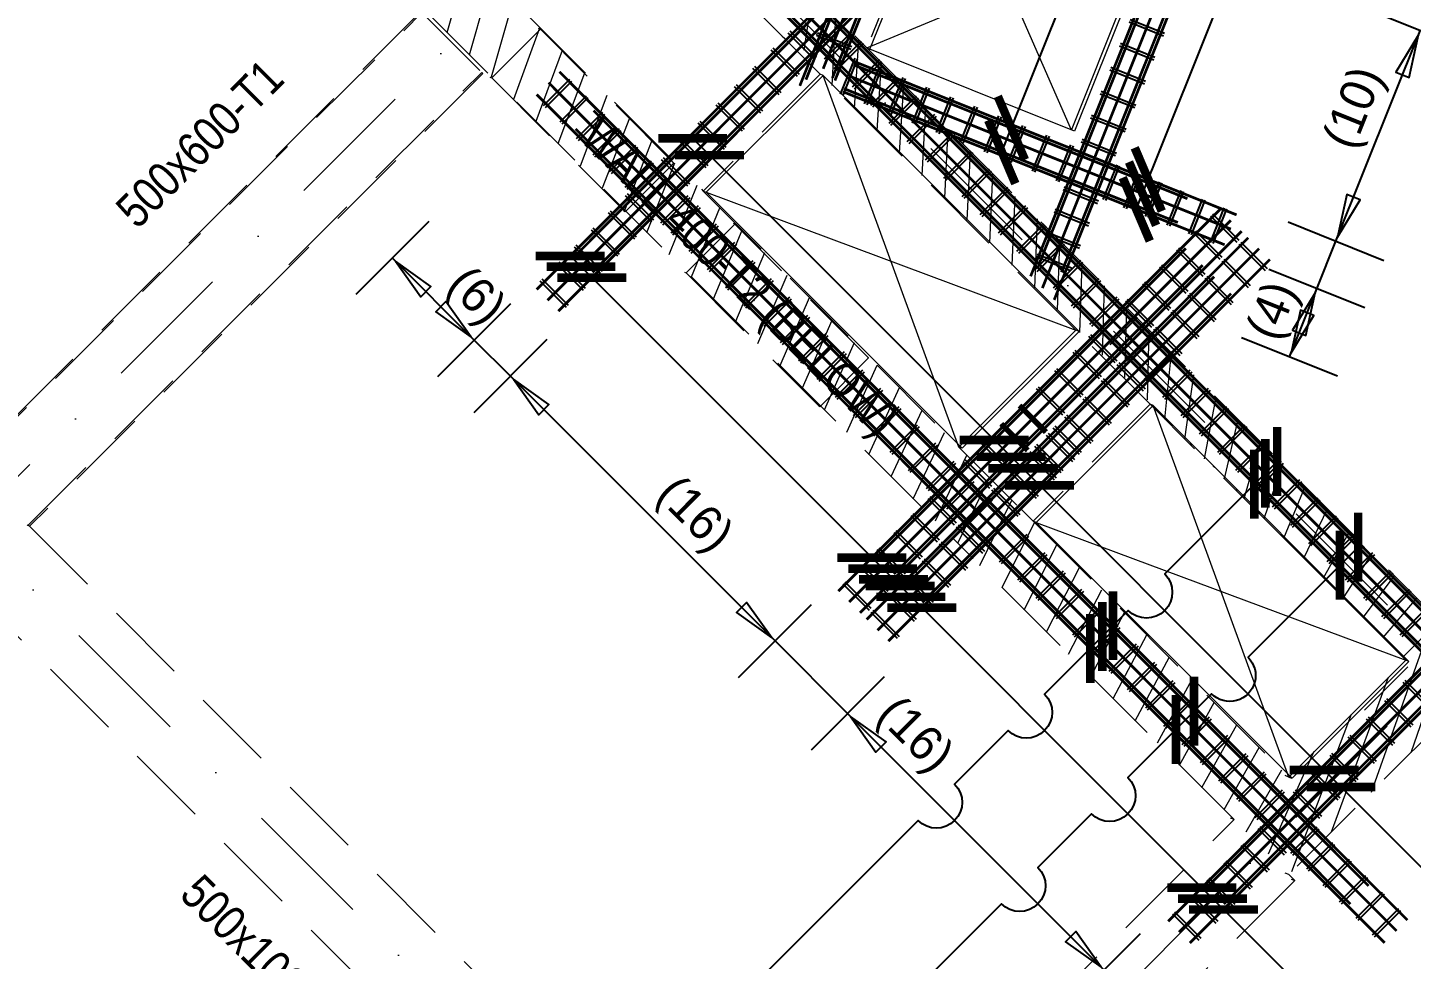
# Model space of a CAD drawing. Extents: x 660761725 to 1323371458, y 2734871439 to 5470067957.
# Drawn here: x 661887250 to 661895289, y 2735028868 to 2735034278 of the extents above; entities that cross this region are included whole.
import ezdxf

# ---------------------------------------------------------------- set-up
doc = ezdxf.new("R2010")
doc.units = 0
for name, pattern in [('AXES', [1.95, 1.2, -0.25, 0.25, -0.25]), ('Hidden', [714.375, 476.25, -238.125]), ('sbp_axis_short', [10, 5, -2.5, 0, -2.5])]:
    doc.linetypes.add(name, pattern=pattern)
doc.layers.add('A-DETL', color=5, linetype='Continuous', lineweight=9, true_color=0x0000ff)
for name, color, linetype, lineweight in [('A-FLOR', 7, 'Continuous', 15), ('A-FLOR-PATT', 7, 'Continuous', 15), ('A-ROOF', 7, 'Continuous', 15), ('A-WALL-IDEN', 7, 'Continuous', 9), ('I-WALL', 7, 'Continuous', 15), ('S-BEAM-IDEN', 2, 'Continuous', 9), ('S-GRID', 7, 'Continuous', 9), ('S-STRS', 7, 'Continuous', 9)]:
    doc.layers.add(name, color=color, linetype=linetype, lineweight=lineweight)
for name, color, linetype in [('S-AXIS', 20, 'AXES'), ('S-RBAR-T12', 151, 'Continuous'), ('S-RBAR-T20', 10, 'Continuous'), ('S-RDIMO', 8, 'Continuous')]:
    doc.layers.add(name, color=color, linetype=linetype)
doc.styles.add('Arial Narrow_1', font='ARIALN.TTF', dxfattribs={"height": 199.9999999999998})
pattern_1 = [(74.99999999999999, (0, 0), (-153.3407249233896, 41.08752341002518), [])]

# ---------------------------------------------------------------- blocks, each defined once
blk = doc.blocks.new('I am… All Range.')
at = {"layer": 'S-GRID', "color": 8, "linetype": 'sbp_axis_short', "lineweight": 13, "ltscale": 150}
for p, q in [((662618010.1861551, 2734519029.21969), (662684113.7569702, 2734585132.790505)), ((662622712.44625, 2734514326.959595), (662688816.0170653, 2734580430.53041)), ((662618471.4835767, 2734543669.734396), (662647091.3762469, 2734515049.841725)), ((662614582.3962799, 2734539780.647099), (662643202.2889504, 2734511160.754429))]:
    blk.add_line(p, q, dxfattribs=at)
blk = doc.blocks.new('I am… Atomic.')
at = {"layer": 'A-FLOR-PATT', "transparency": 33554600}
h = blk.add_hatch(dxfattribs=at)
h.set_pattern_fill('ANSI31', color=8, scale=50, angle=30, style=0)
h.set_pattern_definition(pattern_1)
edge = h.paths.add_edge_path()
edge.add_line((662389967.6433319, 2734579123.010657), (662390007.8012236, 2734579503.468677))
edge.add_line((662342114.705975, 2734544592.546931), (662390007.8012234, 2734579503.468677))
edge.add_line((662363195.8073889, 2734559608.047176), (662389967.7690635, 2734579123.040917))
edge.add_line((662362417.6524743, 2734559040.823584), (662363719.8899552, 2734559990.06879))
edge.add_line((662346720.4841449, 2734547598.623516), (662362783.6519626, 2734559307.613063))
edge.add_line((662345821.5310795, 2734546943.346041), (662347578.010761, 2734548223.703842))
edge.add_line((662342292.6126368, 2734544370.997322), (662346307.4227723, 2734547297.529027))
edge.add_line((662325865.2845687, 2734528370.671522), (662342114.6925843, 2734544592.5523))
edge.add_line((662340490.7204528, 2734542572.157625), (662342149.9785906, 2734544228.604904))
edge.add_line((662339422.0417168, 2734541505.28928), (662341320.3495216, 2734543400.381265))
edge.add_line((662336597.6306283, 2734538685.662872), (662340136.8031961, 2734542218.839921))
edge.add_line((662332705.8949801, 2734534800.520002), (662336243.7133716, 2734538332.345168))
edge.add_line((662332253.0745114, 2734534348.466631), (662332782.9359009, 2734534877.430412))
edge.add_line((662326312.3910785, 2734528417.846987), (662332351.9776915, 2734534447.202265))
edge.add_line((662325865.2845687, 2734528370.671522), (662326312.3910785, 2734528417.846987))
h = blk.add_hatch(dxfattribs=at)
h.set_pattern_fill('ANSI31', color=8, scale=50, angle=30, style=0)
h.set_pattern_definition(pattern_1)
edge = h.paths.add_edge_path()
edge.add_line((662389967.6433319, 2734579123.010657), (662390007.8012236, 2734579503.468677))
edge.add_line((662390178.8400514, 2734578972.951882), (662393574.2351673, 2734576558.543434))
edge.add_line((662390389.9110394, 2734578822.862847), (662389967.7690635, 2734579123.040917))
edge.add_line((662401600.1085552, 2734571260.373601), (662390007.8012234, 2734579503.468677))
edge.add_line((662401045.2346829, 2734570742.112331), (662400996.5411683, 2734571280.666277))
edge.add_line((662400996.5411683, 2734571280.666277), (662391834.41239, 2734577795.702194))
edge.add_line((662401631.7932035, 2734570909.939), (662401600.1085552, 2734571260.373601))
edge.add_line((662398386.0115408, 2734568087.393885), (662401045.2346829, 2734570742.112331))
edge.add_line((662378065.801715, 2734545768.423274), (662383150.2610395, 2734551353.010825))
edge.add_line((662383150.2610395, 2734551353.010825), (662388234.7203641, 2734556937.598375))
edge.add_line((662388234.7203641, 2734556937.598375), (662393319.1796887, 2734562522.185926))
edge.add_line((662393319.1796887, 2734562522.185926), (662398403.6390133, 2734568106.773477))
edge.add_line((662377177.0145457, 2734544792.211362), (662378389.7704264, 2734546124.258873))
edge.add_line((662345219.5168241, 2734509691.243385), (662350637.7770958, 2734515642.46591))
edge.add_line((662350637.7770958, 2734515642.46591), (662356056.0373675, 2734521593.688435))
edge.add_line((662356056.0373675, 2734521593.688435), (662361474.2976393, 2734527544.91096))
edge.add_line((662361474.2976393, 2734527544.91096), (662366892.5579109, 2734533496.133485))
edge.add_line((662366892.5579109, 2734533496.133485), (662372310.8181826, 2734539447.35601))
edge.add_line((662372310.8181826, 2734539447.35601), (662377729.0784543, 2734545398.578536))
edge.add_line((662345267.5598451, 2734509156.384884), (662400082.3408674, 2734569362.972085))
edge.add_line((662401418.6805061, 2734570690.601139), (662400941.3227103, 2734570214.051982))
edge.add_line((662400082.3408674, 2734569362.972085), (662401631.7932035, 2734570909.939))
h = blk.add_hatch(dxfattribs=at)
h.set_pattern_fill('ANSI31', color=8, scale=50, angle=30, style=0)
h.set_pattern_definition(pattern_1)
edge = h.paths.add_edge_path()
edge.add_line((662345468.2720397, 2734510142.524049), (662345661.1307589, 2734509588.669044))
edge.add_line((662345219.5168241, 2734509691.243385), (662350637.7770958, 2734515642.46591))
edge.add_line((662350637.7770958, 2734515642.46591), (662356056.0373675, 2734521593.688435))
edge.add_line((662356056.0373675, 2734521593.688435), (662361474.2976393, 2734527544.91096))
edge.add_line((662361474.2976393, 2734527544.91096), (662366892.5579109, 2734533496.133485))
edge.add_line((662366892.5579109, 2734533496.133485), (662372310.8181826, 2734539447.35601))
edge.add_line((662372310.8181826, 2734539447.35601), (662377729.0784543, 2734545398.578536))
edge.add_line((662345267.5598451, 2734509156.384884), (662400082.3408674, 2734569362.972085))
h = blk.add_hatch(dxfattribs=at)
h.set_pattern_fill('ANSI31', color=8, scale=50, angle=30, style=0)
h.set_pattern_definition(pattern_1)
h.paths.add_polyline_path([(662350481.6833518, 2734529010.615821), (662347130.08703, 2734525664.697063), (662342140.050475, 2734530654.737032), (662345491.6468021, 2734534000.65579)])
h.paths.add_polyline_path([(662342706.3069187, 2734530654.268376), (662345491.6356469, 2734533434.878781), (662349911.8950287, 2734529014.616375), (662347128.9243566, 2734526231.647893)], flags=16)
h = blk.add_hatch(dxfattribs=at)
h.set_pattern_fill('ANSI31', color=8, scale=50, angle=30, style=0)
h.set_pattern_definition(pattern_1)
edge = h.paths.add_edge_path()
edge.add_line((662348021.9696456, 2734527120.834711), (662347809.619302, 2734526908.844087))
edge.add_line((662344677.9657329, 2734530464.840913), (662348021.9696456, 2734527120.834711))
edge.add_line((662346323.225431, 2734528395.238966), (662345892.8153635, 2734528825.649329))
edge.add_line((662344406.4214969, 2734530312.044213), (662343385.8280276, 2734531332.638381))
edge.add_line((662343598.1783756, 2734531544.629009), (662344677.9657329, 2734530464.840913))
edge.add_line((662346341.2036034, 2734528388.035919), (662347827.5974464, 2734526901.640992))
edge.add_line((662345892.8153635, 2734528825.649329), (662344406.4215387, 2734530312.044254))
h = blk.add_hatch(dxfattribs=at)
h.set_pattern_fill('ANSI31', color=8, scale=50, angle=30, style=0)
h.set_pattern_definition(pattern_1)
edge = h.paths.add_edge_path()
edge.add_line((662326312.3910785, 2734528417.846987), (662333102.7430063, 2734521695.273901))
edge.add_line((662325865.2845687, 2734528370.671522), (662344964.0169713, 2734509462.575772))
edge.add_line((662336968.3324986, 2734517868.269328), (662339133.8364366, 2734515724.380668))
edge.add_line((662332502.0842122, 2734522289.937136), (662334515.7142464, 2734520296.40643))
edge.add_line((662333458.4230682, 2734521343.144109), (662337828.6853824, 2734517016.504176))
edge.add_line((662338184.3654449, 2734516664.374383), (662344781.0343132, 2734510133.551082))
edge.add_line((662344781.0343132, 2734510133.551082), (662344829.7545922, 2734510084.405783))
edge.add_line((662344829.7545922, 2734510084.405783), (662344878.4748713, 2734510035.260483))
edge.add_line((662344878.4748713, 2734510035.260483), (662344927.1951503, 2734509986.115183))
edge.add_line((662344927.1951503, 2734509986.115183), (662344975.9154292, 2734509936.969883))
edge.add_line((662344975.9154292, 2734509936.969883), (662345024.6357082, 2734509887.824584))
edge.add_line((662345024.6357082, 2734509887.824584), (662345073.3559872, 2734509838.679284))
edge.add_line((662345073.3559872, 2734509838.679284), (662345122.0762662, 2734509789.533985))
edge.add_line((662345122.0762662, 2734509789.533985), (662345170.7965451, 2734509740.388685))
edge.add_line((662345170.7965451, 2734509740.388685), (662345219.5168241, 2734509691.243385))
edge.add_line((662344964.0169713, 2734509462.575772), (662345267.5598451, 2734509156.384884))
edge.add_line((662345267.5598451, 2734509156.384884), (662345219.5168241, 2734509691.243385))
edge = h.paths.add_edge_path()
edge.add_line((662345219.5168241, 2734509691.243385), (662345513.1205869, 2734510013.727216))
edge.add_line((662345468.2720397, 2734510142.524049), (662345661.1307589, 2734509588.669044))
edge.add_line((662345267.5598451, 2734509156.384884), (662345661.1307589, 2734509588.669044))
edge = h.paths.add_edge_path()
edge.add_line((662325865.2845687, 2734528370.671522), (662326389.6555356, 2734528894.154181))
edge.add_line((662326389.6555356, 2734528894.154181), (662326589.2420617, 2734528694.228972))
edge.add_line((662326589.2420617, 2734528694.228972), (662326314.0211399, 2734528416.233197))
at = {"layer": 'A-DETL', "color": 8, "linetype": 'Hidden', "lineweight": 9}
for p, q in [((662345145.8441398, 2734531632.084157), (662344677.965756, 2734530464.840971)), ((662343598.1783756, 2734531544.629009), (662344677.9657329, 2734530464.840913)), ((662344406.4214969, 2734530312.044213), (662343385.8280276, 2734531332.638381)), ((662342087.4257379, 2734530676.581545), (662339453.030753, 2734528046.646993)), ((662339459.4597347, 2734528041.227738), (662342093.3452317, 2734530670.653666)), ((662342093.3452317, 2734530670.653666), (662342446.9485404, 2734530316.450637)), ((662342140.0504761, 2734530654.737032), (662345289.7898604, 2734527504.995492)), ((662342706.3069147, 2734530654.268369), (662343726.9003743, 2734529633.674211)), ((662342498.4188803, 2734530290.560136), (662342781.2104076, 2734530573.351441)), ((662342781.2104076, 2734530573.351441), (662342770.2824794, 2734530577.729804)), ((662343557.5997213, 2734529795.644271), (662342781.2104076, 2734530573.351441)), ((662344677.9657329, 2734530464.840913), (662348021.9696456, 2734527120.834711)), ((662344677.965756, 2734530464.840971), (662344695.9438909, 2734530457.637886)), ((662344693.0273994, 2734530458.803817), (662344695.8973063, 2734530457.653473)), ((662339803.7524515, 2734527690.964894), (662342440.3301194, 2734530323.078434)), ((662342446.9485404, 2734530316.450637), (662339813.2130263, 2734527687.174438)), ((662342446.9485404, 2734530316.450637), (662342440.3301194, 2734530323.078434)), ((662342487.1485704, 2734530295.075677), (662342498.4188803, 2734530290.560136)), ((662342498.4188803, 2734530290.560136), (662343274.808194, 2734529512.852966)), ((662344406.4215387, 2734530312.044254), (662343726.9004164, 2734529633.674253)), ((662345892.8153635, 2734528825.649329), (662344406.4215387, 2734530312.044254)), ((662344424.3996737, 2734530304.841169), (662344406.4215387, 2734530312.044254)), ((662343274.808194, 2734529512.852966), (662343557.5997213, 2734529795.644271)), ((662343548.8696114, 2734529799.14206), (662343557.4830095, 2734529795.691033)), ((662343726.9003743, 2734529633.674211), (662345213.2942315, 2734528147.279336)), ((662343726.9004164, 2734529633.674253), (662345213.2942317, 2734528147.279336)), ((662343726.9004164, 2734529633.674253), (662343744.8785514, 2734529626.471168)), ((662343274.6914823, 2734529512.899728), (662343265.7357025, 2734529516.487933)), ((662343627.7303615, 2734529159.342522), (662343910.5218886, 2734529442.133827)), ((662343910.5218886, 2734529442.133827), (662343902.7728533, 2734529445.23854)), ((662344686.9112023, 2734528664.426657), (662343910.5218886, 2734529442.133827)), ((662343619.6389443, 2734529162.584414), (662343627.7303615, 2734529159.342522)), ((662343627.7303615, 2734529159.342522), (662344404.1196752, 2734528381.635352)), ((662346323.225431, 2734528395.238966), (662345892.8153635, 2734528825.649329)), ((662344404.1196752, 2734528381.635352), (662344686.9112023, 2734528664.426657)), ((662344681.3599852, 2734528666.650796), (662344686.7944906, 2734528664.473418)), ((662344404.0029633, 2734528381.682113), (662344398.2260764, 2734528383.996669)), ((662346323.2254685, 2734528395.239004), (662345643.7043407, 2734527716.869016)), ((662347087.3109767, 2734527631.152898), (662346323.225431, 2734528395.238966)), ((662347087.3110013, 2734527631.152914), (662346323.2254685, 2734528395.239004)), ((662346341.2036034, 2734528388.035919), (662346323.2254685, 2734528395.239004)), ((662345213.2942317, 2734528147.279336), (662345218.6512196, 2734528152.62725)), ((662345231.1553079, 2734528140.123152), (662345213.2942317, 2734528147.279336)), ((662345213.2942315, 2734528147.279336), (662345572.9236578, 2734527787.649664)), ((662345572.9236578, 2734527787.649664), (662345643.704299, 2734527716.868974)), ((662345643.704299, 2734527716.868974), (662347130.0981791, 2734526230.474077)), ((662345643.7043407, 2734527716.869016), (662347130.098179, 2734526230.474077)), ((662345661.6824757, 2734527709.665931), (662345643.7043407, 2734527716.869016)), ((662339803.7524515, 2734527690.964894), (662339799.6721877, 2734527695.055554)), ((662339813.2130263, 2734527687.174438), (662339803.7524515, 2734527690.964894)), ((662339813.2130263, 2734527687.174438), (662344159.8036484, 2734523336.897595)), ((662346811.0908083, 2734525983.693503), (662345289.7898604, 2734527504.995492)), ((662343805.8863698, 2734522983.579849), (662339459.2958959, 2734527333.856544)), ((662348021.4752218, 2734526554.575255), (662347130.0870286, 2734525664.697064)), ((662347130.0981791, 2734526230.474077), (662347109.1362193, 2734526238.872655)), ((662347130.098179, 2734526230.474077), (662347135.4551669, 2734526235.82199)), ((662347130.0981847, 2734526230.474071), (662347135.4551735, 2734526235.821985)), ((662347130.098179, 2734526230.474077), (662347147.9592552, 2734526223.317892)), ((662344159.8036484, 2734523336.897595), (662346811.0908083, 2734525983.693503)), ((662346811.0908083, 2734525983.693503), (662346790.1287423, 2734525992.092124)), ((662347164.9941097, 2734525629.789959), (662344513.5569398, 2734522982.844296)), ((662347130.0870286, 2734525664.697064), (662347109.1249089, 2734525673.095707)), ((662347164.9941097, 2734525629.789959), (662347130.0870286, 2734525664.697064)), ((662347144.0319842, 2734525638.188604), (662347164.9941097, 2734525629.789959))]:
    blk.add_line(p, q, dxfattribs=at)
at = {"layer": 'A-ROOF', "color": 8, "lineweight": 13}
for p, q in [((662344695.9438909, 2734530457.637886), (662345163.8222747, 2734531624.881071)), ((662345866.8249056, 2734529988.314012), (662346334.7022239, 2734531155.55454)), ((662346352.6803589, 2734531148.351455), (662345884.8019751, 2734529981.108269)), ((662345884.8019751, 2734529981.108269), (662344695.9438909, 2734530457.637886)), ((662343744.8785514, 2734529626.471168), (662344424.3996737, 2734530304.841169)), ((662344424.3996737, 2734530304.841169), (662345910.7934984, 2734528818.446243)), ((662345231.2723666, 2734528140.076252), (662343744.8785514, 2734529626.471168)), ((662345218.6863284, 2734528152.662299), (662345892.8153635, 2734528825.649329)), ((662345910.7934984, 2734528818.446243), (662345231.2723666, 2734528140.076252)), ((662345910.7934984, 2734528818.446243), (662345892.8153635, 2734528825.649329)), ((662345661.6824757, 2734527709.665931), (662346341.2036034, 2734528388.035919)), ((662346341.2036034, 2734528388.035919), (662347827.5974464, 2734526901.640992)), ((662347148.076314, 2734526223.270991), (662345661.6824757, 2734527709.665931)), ((662347809.6193115, 2734526908.844077), (662347094.4971269, 2734527623.966783)), ((662347135.4902757, 2734526235.857039), (662347809.6193115, 2734526908.844077)), ((662347827.5974464, 2734526901.640992), (662347148.076314, 2734526223.270991)), ((662347827.5974464, 2734526901.640992), (662347809.6193115, 2734526908.844077))]:
    blk.add_line(p, q, dxfattribs=at)
at = {"layer": 'I-WALL', "color": 8, "lineweight": 13}
for p, q in [((662347130.0981872, 2734526230.474073), (662346341.2036034, 2734528388.035919)), ((662347809.6192976, 2734526908.844082), (662347087.3460559, 2734527631.117818)), ((662347788.657605, 2734526917.242554), (662347809.6192976, 2734526908.844082)), ((662347135.4902813, 2734526235.857033), (662347809.619302, 2734526908.844087))]:
    blk.add_line(p, q, dxfattribs=at)
for points in [[(662345866.8358136, 2734529988.30964), (662345145.8441398, 2734531632.084157)], [(662344677.965756, 2734530464.840971), (662346334.7022239, 2734531155.55454)], [(662345213.2942314, 2734528147.279336), (662344424.3996737, 2734530304.841169)], [(662343744.8785514, 2734529626.471168), (662345892.8153635, 2734528825.649329)], [(662345661.6824757, 2734527709.665931), (662347809.6192971, 2734526908.844083)]]:
    blk.add_lwpolyline(points, dxfattribs=at)
at = {"layer": 'A-WALL-IDEN', "color": 8, "insert": (662343143.7095424, 2734530075.68225), "char_height": 199.9999999999998, "width": 3070.463124999997, "attachment_point": 1, "rotation": 314.9999999999998, "style": 'Arial Narrow_1'}
blk.add_mtext('WALL 400-T2 (BELOW)', dxfattribs=at)
at = {"layer": 'S-BEAM-IDEN', "color": 8, "attachment_point": 1, "style": 'Arial Narrow_1'}
for s, insert, char_height, width, rotation in [('500x600-T1', (662340298.6110724, 2734529548.71847), 199.9999999999998, 1539.239999999998, 45.00002399360365), ('500x1000-T1', (662340819.2373961, 2734525681.006835), 199.9999999999999, 1699.577499999999, 314.9757148259339)]:
    blk.add_mtext(s, dxfattribs=dict(at, insert=insert, char_height=char_height, width=width, rotation=rotation))
blk = doc.blocks.new('cadf_04')
at = {"color": 8, "const_width": 0.5000000000000002}
blk.add_lwpolyline([(1.414213560521603, 1.414213564246893), (-1.414213556796312, -1.414213556796312)], dxfattribs=at)
blk = doc.blocks.new('CADF_02')
at = {"color": 0}
blk.add_lwpolyline([(0, 0), (2.5, -0.4166666679084301), (2.5, 0.4166666679084301)], close=True, dxfattribs=at)
blk = doc.blocks.new('cadf_03')
at = {"color": 8}
blk.add_lwpolyline([(-3.725290298461914e-09, 2.99999999627471), (3.725290298461914e-09, -3.000000007450581)], dxfattribs=at)
blk.add_blockref('CADF_02', (0.2513523101806641, 0), dxfattribs=at)

msp = doc.modelspace()

# ---------------------------------------------------------------- linework, layer by layer
at = {"layer": 'A-FLOR', "color": 8}
msp.add_line((661895016.9923474, 2735030314.8283), (661895267.52549, 2735030565.361422), dxfattribs=at)
at = {"layer": 'S-RBAR-T12'}
for p, q in [((661893648.7484893, 2735034311.5420218), (661893849.241291, 2735034231.1763797)), ((661893654.7014998, 2735034326.39334), (661893855.1943016, 2735034246.027698)), ((661891821.0706902, 2735034093.6162176), (661891668.3356328, 2735034246.351289)), ((661891832.3843992, 2735034104.929926), (661891679.6493418, 2735034257.664997)), ((661892032.5930473, 2735034151.705527), (661891832.1002452, 2735034232.071171)), ((661892038.5460578, 2735034166.556845), (661891838.0532558, 2735034246.922489)), ((661891880.2196727, 2735034096.3299446), (661892039.3187057, 2735034255.4289646)), ((661891891.5333807, 2735034085.0162354), (661892050.6324137, 2735034244.1152554)), ((661891721.8631151, 2735033994.2367697), (661891569.1280564, 2735034146.971841)), ((661891733.1768241, 2735034005.550478), (661891580.4417654, 2735034158.285549)), ((661891936.1656108, 2735034040.8081656), (661892095.2646435, 2735034199.9071865)), ((661891947.4793189, 2735034029.4944563), (661892106.5783516, 2735034188.5934772)), ((661893592.9390152, 2735034172.3109097), (661893793.4318168, 2735034091.9452667)), ((661893598.8920257, 2735034187.162228), (661893799.3848274, 2735034106.796585)), ((661892054.9674057, 2735034100.595478), (661891971.2531949, 2735033891.7488093)), ((661892069.8187243, 2735034094.6424675), (661891986.1045135, 2735033885.795799)), ((661892042.2316235, 2735033934.7421446), (661892201.3306563, 2735034093.8411646)), ((661892053.5453316, 2735033923.4284353), (661892212.6443644, 2735034082.5274553)), ((661891615.7970934, 2735033888.170757), (661891463.0620347, 2735034040.905829)), ((661891627.1108024, 2735033899.484465), (661891474.3757437, 2735034052.2195373)), ((661892194.4408146, 2735034044.6888795), (661892110.7266032, 2735033835.8422112)), ((661892209.2921332, 2735034038.735869), (661892125.5779217, 2735033829.8892007)), ((661892148.2976362, 2735033828.6761236), (661892307.396669, 2735033987.7751436)), ((661892333.6719269, 2735033988.8794055), (661892249.9577153, 2735033780.0327373)), ((661892348.5232455, 2735033982.926395), (661892264.8090339, 2735033774.0797267)), ((661893537.129541, 2735034033.0797977), (661893737.6223427, 2735033952.7141547)), ((661893543.0825516, 2735034047.931116), (661893743.5753533, 2735033967.565473)), ((661890398.3314292, 2735033976.9299307), (661890245.5963578, 2735033824.1948714)), ((661890409.6451373, 2735033965.6162214), (661890256.9100659, 2735033812.881162)), ((661891509.7310717, 2735033782.104745), (661891356.996013, 2735033934.8398156)), ((661891521.0447807, 2735033793.418453), (661891368.3097221, 2735033946.153524)), ((661892159.6113442, 2735033817.3624144), (661892318.7103771, 2735033976.4614344)), ((661892472.903039, 2735033933.0699315), (661892389.1888275, 2735033724.2232633)), ((661892487.7543576, 2735033927.116921), (661892404.0401461, 2735033718.2702527)), ((661893487.2730775, 2735033908.700003), (661893687.7658792, 2735033828.334361)), ((661890494.0645382, 2735033881.1998467), (661890341.3294668, 2735033728.4647884)), ((661890505.3782463, 2735033869.8861375), (661890352.6431749, 2735033717.151079)), ((661891403.66505, 2735033676.038732), (661891250.9299915, 2735033828.7738028)), ((661891414.978759, 2735033687.3524404), (661891262.2437005, 2735033840.087511)), ((661892254.3636489, 2735033722.6101017), (661892413.4626818, 2735033881.7091217)), ((661892265.677357, 2735033711.2963924), (661892424.7763898, 2735033870.3954124)), ((661892612.1341512, 2735033877.2604575), (661892528.4199396, 2735033668.4137893)), ((661892626.9854698, 2735033871.307447), (661892543.2712582, 2735033662.4607787)), ((661892751.3652633, 2735033821.450983), (661892667.6510518, 2735033612.6043153)), ((661893481.3200669, 2735033893.848685), (661893681.8128686, 2735033813.4830427)), ((661890589.7976476, 2735033785.4697647), (661890437.0625772, 2735033632.7347045)), ((661890601.1113557, 2735033774.1560555), (661890448.3762853, 2735033621.420995)), ((661892360.4296616, 2735033616.54408), (661892519.5286944, 2735033775.6431)), ((661892371.7433697, 2735033605.2303705), (661892530.8424025, 2735033764.3293905)), ((661892766.216582, 2735033815.4979725), (661892682.5023704, 2735033606.6513047)), ((661892890.5963756, 2735033765.641509), (661892806.882164, 2735033556.7948413)), ((661892905.4476942, 2735033759.6884985), (661892821.7334826, 2735033550.8418307)), ((661893425.5105928, 2735033754.617573), (661893626.0033945, 2735033674.2519307)), ((661893431.4636034, 2735033769.468891), (661893631.956405, 2735033689.103249)), ((661890685.5307575, 2735033689.739681), (661890532.7956872, 2735033537.0046225)), ((661890696.8444656, 2735033678.4259715), (661890544.1093953, 2735033525.690913)), ((661891297.5990285, 2735033569.9727187), (661891144.8639698, 2735033722.707791)), ((661891308.9127375, 2735033581.286427), (661891156.1776788, 2735033734.021499)), ((661892466.4956744, 2735033510.478058), (661892625.5947071, 2735033669.577078)), ((661892477.8093824, 2735033499.1643486), (661892636.9084152, 2735033658.2633686)), ((661893029.8274877, 2735033709.832035), (661892946.1132761, 2735033500.9853673)), ((661893044.6788063, 2735033703.8790245), (661892960.9645947, 2735033495.0323567)), ((661890781.2638675, 2735033594.009598), (661890628.5287957, 2735033441.2745395)), ((661890792.5775756, 2735033582.6958885), (661890639.8425038, 2735033429.96083)), ((661891191.5330068, 2735033463.906706), (661891038.7979481, 2735033616.641778)), ((661891202.8467158, 2735033475.220414), (661891050.1116571, 2735033627.9554863)), ((661893169.0586, 2735033654.022561), (661893085.3443884, 2735033445.1758933)), ((661893183.9099185, 2735033648.0695505), (661893100.195707, 2735033439.2228827)), ((661893308.2897121, 2735033598.213086), (661893224.5755005, 2735033389.3664193)), ((661893323.1410307, 2735033592.2600756), (661893239.4268191, 2735033383.4134088)), ((661893369.7011187, 2735033615.386461), (661893570.1939204, 2735033535.0208187)), ((661893375.6541293, 2735033630.237779), (661893576.1469309, 2735033549.872137)), ((661890873.0002459, 2735033502.2610745), (661890720.2651744, 2735033349.5260167)), ((661891085.4669851, 2735033357.840694), (661890932.7319266, 2735033510.5757647)), ((661891096.7806941, 2735033369.1544023), (661890944.0456356, 2735033521.889473)), ((661892572.561687, 2735033404.4120364), (661892731.6607199, 2735033563.5110564)), ((661892583.875395, 2735033393.098327), (661892742.9744279, 2735033552.197347)), ((661890884.313954, 2735033490.9473653), (661890731.5788825, 2735033338.2123075)), ((661892678.6276997, 2735033298.3460145), (661892837.7267325, 2735033457.4450345)), ((661892689.9414078, 2735033287.0323052), (661892849.0404406, 2735033446.1313252)), ((661893576.9297327, 2735033480.8351693), (661893496.5640899, 2735033280.342367)), ((661893591.7810513, 2735033474.8821588), (661893511.4154085, 2735033274.3893566)), ((661893697.3617284, 2735033432.5703893), (661893616.9960859, 2735033232.077586)), ((661893712.213047, 2735033426.6173787), (661893631.8474045, 2735033226.1245756)), ((661892784.6937125, 2735033192.2799926), (661892943.7927452, 2735033351.3790126)), ((661892796.0074205, 2735033180.9662833), (661892955.1064533, 2735033340.0653033)), ((661893265.1078619, 2735033338.1763997), (661893465.6006638, 2735033257.8107567)), ((661893271.0608724, 2735033353.027718), (661893471.5536743, 2735033272.662075)), ((661893823.0262187, 2735033382.1966553), (661893742.6605753, 2735033181.703853)), ((661893837.8775373, 2735033376.2436447), (661893757.5118939, 2735033175.7508426)), ((661890875.77417, 2735033148.147896), (661890723.0391114, 2735033300.882968)), ((661890887.0878791, 2735033159.461604), (661890734.3528204, 2735033312.1966763)), ((661891085.9394431, 2735033302.0497828), (661890926.8404108, 2735033142.9507627)), ((661891097.2531512, 2735033290.7360735), (661890938.1541189, 2735033131.6370535)), ((661893948.6907091, 2735033331.8229213), (661893868.3250649, 2735033131.330119)), ((661893963.5420277, 2735033325.8699107), (661893883.1763835, 2735033125.3771086)), ((661894074.3551983, 2735033281.4491873), (661893993.9895557, 2735033080.956385)), ((661894089.2065169, 2735033275.4961767), (661894008.8408743, 2735033075.0033746)), ((661890776.7792164, 2735033049.152951), (661890624.0441579, 2735033201.888023)), ((661890788.0929254, 2735033060.466659), (661890635.3578669, 2735033213.201731)), ((661891144.8737935, 2735033243.1154256), (661890985.7747608, 2735033084.0164075)), ((661891156.1875015, 2735033231.8017163), (661890997.0884689, 2735033072.702698)), ((661892890.7597252, 2735033086.2139716), (661893049.858758, 2735033245.3129916)), ((661892902.0734333, 2735033074.9002624), (661893061.172466, 2735033233.9992824)), ((661893213.0190194, 2735033208.2273617), (661893413.5118213, 2735033127.8617187)), ((661893218.9720299, 2735033223.07868), (661893419.4648318, 2735033142.713037)), ((661894200.0196882, 2735033231.0754533), (661894119.6540457, 2735033030.582652)), ((661894122.2105911, 2735033185.7281337), (661894274.9456496, 2735033032.993063)), ((661894133.5243001, 2735033197.041842), (661894286.2593586, 2735033044.3067713)), ((661894214.8710068, 2735033225.1224427), (661894134.5053643, 2735033024.6296415)), ((661890677.7842629, 2735032950.1580057), (661890525.0492043, 2735033102.893078)), ((661890689.0979719, 2735032961.471714), (661890536.3629134, 2735033114.206786)), ((661891250.9398062, 2735033137.0494046), (661891091.8407736, 2735032977.9503856)), ((661891262.2535143, 2735033125.7356954), (661891103.1544816, 2735032966.6366763)), ((661892996.8257378, 2735032980.1479497), (661893155.9247707, 2735033139.2469697)), ((661893008.1394459, 2735032968.8342404), (661893167.2384788, 2735033127.9332604)), ((661894034.5293465, 2735033098.046897), (661894187.2644051, 2735032945.3118253)), ((661890590.1030184, 2735032862.476769), (661890437.3679597, 2735033015.21184)), ((661891357.005819, 2735033030.9833827), (661891197.9067862, 2735032871.8843637)), ((661891368.319527, 2735033019.6696734), (661891209.2204943, 2735032860.5706544)), ((661893102.8917506, 2735032874.0819287), (661893261.9907833, 2735033033.1809487)), ((661893114.2054586, 2735032862.7682195), (661893273.3044914, 2735033021.8672395)), ((661893160.9301769, 2735033078.2783237), (661893361.4229788, 2735032997.9126806)), ((661893166.8831874, 2735033093.129642), (661893367.3759893, 2735033012.763999)), ((661894023.2156374, 2735033086.7331886), (661894175.9506961, 2735032933.998117)), ((661894286.4874568, 2735033021.451255), (661894439.2225153, 2735032868.7161827)), ((661894297.8011658, 2735033032.764963), (661894450.5362244, 2735032880.029891)), ((661890578.7893094, 2735032851.1630607), (661890426.0542507, 2735033003.898132)), ((661893108.8413343, 2735032948.3292856), (661893309.3341362, 2735032867.9636426)), ((661893114.7943449, 2735032963.180604), (661893315.2871468, 2735032882.814961)), ((661893924.2206839, 2735032987.738244), (661894076.9557426, 2735032835.003172)), ((661893935.534393, 2735032999.0519524), (661894088.2694516, 2735032846.31688)), ((661894198.8062122, 2735032933.770017), (661894351.5412709, 2735032781.034946)), ((661890479.7943559, 2735032752.1681156), (661890327.0592972, 2735032904.903187)), ((661890491.1080649, 2735032763.481824), (661890338.3730062, 2735032916.216895)), ((661891463.0718316, 2735032924.9173617), (661891303.972799, 2735032765.8183427)), ((661891474.3855397, 2735032913.6036525), (661891315.286507, 2735032754.5046334)), ((661893208.9577633, 2735032768.015907), (661893368.0567961, 2735032927.114927)), ((661893220.2714714, 2735032756.7021976), (661893379.3705041, 2735032915.8012176)), ((661893825.2257304, 2735032888.743299), (661893977.9607891, 2735032736.008227)), ((661893836.5394394, 2735032900.0570073), (661893989.2744981, 2735032747.321935)), ((661894187.4925032, 2735032922.456309), (661894340.2275618, 2735032769.7212377)), ((661890380.7994024, 2735032653.1731696), (661890228.0643437, 2735032805.9082417)), ((661890392.1131114, 2735032664.486878), (661890239.3780527, 2735032817.22195)), ((661891569.1378443, 2735032818.85134), (661891410.0388117, 2735032659.752321)), ((661891580.4515524, 2735032807.5376306), (661891421.3525198, 2735032648.4386115)), ((661893315.0237759, 2735032661.9498844), (661893474.1228088, 2735032821.0489044)), ((661893326.337484, 2735032650.636175), (661893485.4365169, 2735032809.735195)), ((661893726.2307769, 2735032789.748353), (661893878.9658355, 2735032637.013281)), ((661893737.5444859, 2735032801.0620613), (661893890.2795445, 2735032648.326989)), ((661894088.4975497, 2735032823.461364), (661894241.2326083, 2735032670.7262926)), ((661894099.8112587, 2735032834.775072), (661894252.5463173, 2735032682.040001)), ((661891675.2038571, 2735032712.7853174), (661891516.1048244, 2735032553.6863)), ((661891686.5175651, 2735032701.471608), (661891527.4185325, 2735032542.3725905)), ((661893421.0897887, 2735032555.8838625), (661893580.1888216, 2735032714.9828835)), ((661893432.4034967, 2735032544.570153), (661893591.5025296, 2735032703.669174)), ((661893638.5495323, 2735032702.0671163), (661893791.284591, 2735032549.332044)), ((661893989.5025961, 2735032724.4664187), (661894142.2376548, 2735032571.731348)), ((661894000.8163052, 2735032735.780127), (661894153.5513638, 2735032583.0450563)), ((661893627.2358233, 2735032690.753408), (661893779.9708819, 2735032538.018336)), ((661893890.5076426, 2735032625.4714737), (661894043.2427012, 2735032472.736402)), ((661893901.8213516, 2735032636.785182), (661894054.5564102, 2735032484.0501103)), ((661891781.2698698, 2735032606.7192955), (661891622.170837, 2735032447.6202774)), ((661891792.5835779, 2735032595.4055862), (661891633.4845451, 2735032436.306568)), ((661893527.1558014, 2735032449.8178415), (661893686.2548342, 2735032608.9168615)), ((661893538.4695095, 2735032438.5041323), (661893697.5685422, 2735032597.6031523)), ((661893802.826398, 2735032537.790237), (661893955.5614567, 2735032385.0551653)), ((661891887.3358824, 2735032500.6532745), (661891728.2368498, 2735032341.5542555)), ((661891898.6495905, 2735032489.3395653), (661891739.5505579, 2735032330.240546)), ((661893413.4921801, 2735032485.573433), (661893566.2272383, 2735032332.838361)), ((661893424.8058891, 2735032496.887141), (661893577.5409473, 2735032344.152069)), ((661893633.2218142, 2735032343.7518196), (661893792.3208469, 2735032502.8508396)), ((661893644.5355222, 2735032332.4381104), (661893803.634555, 2735032491.5371304)), ((661893791.512689, 2735032526.4765286), (661893944.2477477, 2735032373.741457)), ((661891993.4018952, 2735032394.5872526), (661891834.3028625, 2735032235.4882336)), ((661892004.7156032, 2735032383.2735434), (661891845.6165706, 2735032224.1745243)), ((661893321.7782495, 2735032393.85951), (661893474.513308, 2735032241.124439)), ((661893333.0919585, 2735032405.1732183), (661893485.8270171, 2735032252.438147)), ((661893739.2878268, 2735032237.6857986), (661893898.3868597, 2735032396.7848186)), ((661893750.6015348, 2735032226.3720894), (661893909.7005677, 2735032385.4711094)), ((661893227.025937, 2735032299.1072054), (661893379.7609954, 2735032146.372134)), ((661893577.7690458, 2735032321.2965527), (661893730.504104, 2735032168.561482)), ((661893589.0827549, 2735032332.610261), (661893741.817813, 2735032179.8751903)), ((661893845.3538395, 2735032131.6197767), (661894004.4528723, 2735032290.7187967)), ((661892099.4679079, 2735032288.5212317), (661891940.3688753, 2735032129.4222126)), ((661892110.781616, 2735032277.2075224), (661891951.6825833, 2735032118.1085033)), ((661893215.712228, 2735032287.793497), (661893368.4472864, 2735032135.058426)), ((661893486.0551152, 2735032229.5826306), (661893638.7901738, 2735032076.84756)), ((661893497.3688242, 2735032240.896339), (661893650.1038828, 2735032088.161268)), ((661893856.6675476, 2735032120.3060675), (661894015.7665803, 2735032279.4050875)), ((661892205.5339206, 2735032182.4552097), (661892046.4348879, 2735032023.3561916)), ((661892216.8476287, 2735032171.1415005), (661892057.748596, 2735032012.0424824)), ((661893109.6462063, 2735032181.7274837), (661893262.3812648, 2735032028.992413)), ((661893120.9599153, 2735032193.041192), (661893273.6949738, 2735032040.3061213)), ((661893391.3028027, 2735032134.830326), (661893544.0378611, 2735031982.0952554)), ((661893951.4198523, 2735032025.553755), (661894110.518885, 2735032184.652775)), ((661893962.7335603, 2735032014.2400455), (661894121.8325931, 2735032173.3390656)), ((661892311.5999333, 2735032076.389188), (661892152.5009006, 2735031917.2901697)), ((661892322.9136413, 2735032065.0754786), (661892163.8146087, 2735031905.9764605)), ((661893003.5801846, 2735032075.661472), (661893156.3152431, 2735031922.9264007)), ((661893008.4588974, 2735032080.540184), (661893161.1939559, 2735031927.805113)), ((661893014.8938936, 2735032086.97518), (661893167.6289521, 2735031934.240109)), ((661893019.7726064, 2735032091.8538923), (661893172.5076649, 2735031939.118821)), ((661893379.9890937, 2735032123.516618), (661893532.7241521, 2735031970.781547)), ((661894057.485865, 2735031919.487734), (661894216.5848978, 2735032078.586754)), ((661894068.7995731, 2735031908.1740246), (661894227.8986058, 2735032067.2730446)), ((661892417.665946, 2735031970.323167), (661892258.5669134, 2735031811.224148)), ((661892897.5141629, 2735031969.595459), (661893050.2492214, 2735031816.860388)), ((661892902.3928758, 2735031974.4741707), (661893055.1279342, 2735031821.7391)), ((661892908.8278719, 2735031980.9091673), (661893061.5629305, 2735031828.174096)), ((661892913.7065848, 2735031985.787879), (661893066.4416432, 2735031833.0528083)), ((661893273.923072, 2735032017.450605), (661893426.6581305, 2735031864.7155337)), ((661893285.236781, 2735032028.764313), (661893437.9718395, 2735031876.029242)), ((661894163.5518776, 2735031813.4217114), (661894322.6509105, 2735031972.5207314)), ((661892428.9796541, 2735031959.0094576), (661892269.8806214, 2735031799.9104385)), ((661893167.8570503, 2735031911.384593), (661893320.5921088, 2735031758.649522)), ((661893179.1707593, 2735031922.6983013), (661893331.9058179, 2735031769.96323)), ((661893360.35805, 2735031799.1225667), (661893207.6229914, 2735031951.857639)), ((661893371.671759, 2735031810.436275), (661893218.9367005, 2735031963.171347)), ((661894174.8655857, 2735031802.108002), (661894333.9646186, 2735031961.207022)), ((661892523.7319587, 2735031864.2571445), (661892364.632926, 2735031705.1581254)), ((661892535.0456668, 2735031852.943435), (661892375.946634, 2735031693.844416)), ((661892791.4481413, 2735031863.5294456), (661892944.1831998, 2735031710.794375)), ((661892802.7618504, 2735031874.843154), (661892955.4969088, 2735031722.1080832)), ((661893073.1047376, 2735031816.632288), (661893225.8397962, 2735031663.8972173)), ((661893254.2920284, 2735031693.056554), (661893101.5569698, 2735031845.791626)), ((661893265.6057374, 2735031704.370262), (661893112.8706788, 2735031857.1053343)), ((661894269.6178904, 2735031707.3556895), (661894428.7169231, 2735031866.4547095)), ((661894280.9315984, 2735031696.0419803), (661894440.0306312, 2735031855.1410003)), ((661892629.7979714, 2735031758.1911225), (661892470.6989387, 2735031599.0921044)), ((661892641.1116794, 2735031746.8774133), (661892482.0126468, 2735031587.778395)), ((661892685.3821197, 2735031757.463433), (661892838.1171782, 2735031604.728363)), ((661892696.6958287, 2735031768.777141), (661892849.4308872, 2735031616.0420713)), ((661893061.7910286, 2735031805.3185797), (661893214.5260872, 2735031652.583509)), ((661894375.6839031, 2735031601.2896686), (661894534.7829359, 2735031760.3886886)), ((661894386.9976112, 2735031589.9759593), (661894546.0966439, 2735031749.0749793)), ((661892735.8639841, 2735031652.1251016), (661892576.7649515, 2735031493.0260825)), ((661892955.725007, 2735031699.252567), (661893108.4600655, 2735031546.5174956)), ((661892967.0387161, 2735031710.566275), (661893119.7737745, 2735031557.831204)), ((661894481.7499157, 2735031495.2236466), (661894640.8489486, 2735031654.3226666)), ((661892747.1776922, 2735031640.8113923), (661892588.0786595, 2735031481.7123733)), ((661892849.6589854, 2735031593.186554), (661893002.3940439, 2735031440.451483)), ((661892860.9726944, 2735031604.5002623), (661893013.707753, 2735031451.765191)), ((661894493.0636238, 2735031483.9099374), (661894652.1626567, 2735031643.0089574)), ((661892480.2021259, 2735031543.7198067), (661892632.9371846, 2735031390.984736)), ((661892491.5158349, 2735031555.033515), (661892644.2508936, 2735031402.2984443)), ((661892841.9299968, 2735031546.0590796), (661892682.8309642, 2735031386.9600606)), ((661892853.2437049, 2735031534.7453704), (661892694.1446723, 2735031375.6463513)), ((661894587.8159285, 2735031389.1576257), (661894746.9149613, 2735031548.2566457)), ((661894599.1296365, 2735031377.8439164), (661894758.2286694, 2735031536.9429364)), ((661892381.2071724, 2735031444.7248616), (661892533.942231, 2735031291.989791)), ((661892392.5208814, 2735031456.03857), (661892545.2559401, 2735031303.303499)), ((661892947.9960096, 2735031439.9930587), (661892788.8969768, 2735031280.8940396)), ((661892959.3097177, 2735031428.6793494), (661892800.2106849, 2735031269.5803304)), ((661894693.8819412, 2735031283.0916038), (661894852.980974, 2735031442.1906238)), ((661894705.1956493, 2735031271.7778945), (661894864.294682, 2735031430.8769145)), ((661892282.2122189, 2735031345.729917), (661892434.9472775, 2735031192.994846)), ((661892293.5259279, 2735031357.0436254), (661892446.2609866, 2735031204.308554)), ((661892644.4789916, 2735031379.442928), (661892797.2140503, 2735031226.7078557)), ((661892655.7927006, 2735031390.756636), (661892808.5277593, 2735031238.021564)), ((661893054.0620222, 2735031333.927037), (661892894.9629896, 2735031174.8280177)), ((661894799.9479539, 2735031177.025582), (661894959.0469867, 2735031336.124602)), ((661892183.2172652, 2735031246.734972), (661892335.9523239, 2735031093.9999)), ((661892194.5309743, 2735031258.0486803), (661892347.2660329, 2735031105.313608)), ((661892545.4840381, 2735031280.447983), (661892698.2190968, 2735031127.7129107)), ((661892556.7977471, 2735031291.761691), (661892709.5328058, 2735031139.026619)), ((661893065.3757303, 2735031322.6133275), (661892906.2766976, 2735031163.5143085)), ((661894811.261662, 2735031165.7118726), (661894970.3606948, 2735031324.8108926)), ((661892446.4890846, 2735031181.453037), (661892599.2241433, 2735031028.717966)), ((661892457.8027936, 2735031192.766745), (661892610.5378523, 2735031040.0316744)), ((661893160.128035, 2735031227.861015), (661893001.0290023, 2735031068.7619967)), ((661893171.441743, 2735031216.5473056), (661893012.3427104, 2735031057.4482875)), ((661894906.0139666, 2735031070.9595594), (661895065.1129994, 2735031230.0585794)), ((661894917.3276746, 2735031059.64585), (661895076.4267075, 2735031218.74487)), ((661892084.2223117, 2735031147.740027), (661892236.9573704, 2735030995.004955)), ((661892095.5360208, 2735031159.0537353), (661892248.2710794, 2735031006.318663)), ((661892358.80784, 2735031093.7718), (661892511.5428987, 2735030941.0367293)), ((661893266.1940477, 2735031121.7949924), (661893107.095015, 2735030962.695975)), ((661893277.5077558, 2735031110.481283), (661893118.4087231, 2735030951.3822656)), ((661895012.0799793, 2735030964.8935385), (661895171.1790121, 2735031123.9925585)), ((661895023.3936874, 2735030953.579829), (661895182.4927201, 2735031112.678849)), ((661891985.2273582, 2735031048.745081), (661892137.9624169, 2735030896.01001)), ((661891996.5410672, 2735031060.0587893), (661892149.2761259, 2735030907.323718)), ((661892347.494131, 2735031082.4580917), (661892500.2291896, 2735030929.723021)), ((661893372.2600604, 2735031015.7289715), (661893213.1610277, 2735030856.6299524)), ((661893383.5737685, 2735031004.415262), (661893224.4747357, 2735030845.316243)), ((661895118.145992, 2735030858.8275166), (661895277.2450248, 2735031017.9265366)), ((661895129.4597001, 2735030847.5138073), (661895288.5587329, 2735031006.6128273)), ((661892248.4991775, 2735030983.4631467), (661892401.2342361, 2735030830.728076)), ((661892259.8128865, 2735030994.776855), (661892412.5479451, 2735030842.0417843)), ((661892149.504224, 2735030884.4682016), (661892302.2392826, 2735030731.733131)), ((661892160.817933, 2735030895.78191), (661892313.5529916, 2735030743.046839)), ((661893478.326073, 2735030909.6629496), (661893319.2270404, 2735030750.5639305)), ((661893489.6397811, 2735030898.3492403), (661893330.5407485, 2735030739.2502213)), ((661895224.2120048, 2735030752.7614946), (661895383.3110375, 2735030911.8605146)), ((661895235.5257128, 2735030741.4477854), (661895394.6247456, 2735030900.5468054)), ((661893584.3920858, 2735030803.5969276), (661893425.2930532, 2735030644.4979095)), ((661893595.7057939, 2735030792.2832184), (661893436.6067612, 2735030633.1842003)), ((661893690.4580985, 2735030697.5309067), (661893531.3590658, 2735030538.4318876)), ((661893701.7718066, 2735030686.2171974), (661893542.6727738, 2735030527.1181784)), ((661893796.5241112, 2735030591.4648848), (661893637.4250785, 2735030432.3658667)), ((661893807.8378192, 2735030580.1511755), (661893648.7387866, 2735030421.0521574)), ((661893902.5901239, 2735030485.398864), (661893743.4910913, 2735030326.2998447)), ((661893913.903832, 2735030474.0851545), (661893754.8047993, 2735030314.9861355)), ((661895238.5993153, 2735030477.038282), (661895391.3343738, 2735030324.3032107)), ((661895249.9130243, 2735030488.35199), (661895402.6480829, 2735030335.616919)), ((661894008.6561366, 2735030379.3328414), (661893849.557104, 2735030220.233823)), ((661894019.9698447, 2735030368.019132), (661893860.870812, 2735030208.9201136)), ((661895132.5332937, 2735030370.972269), (661895285.2683522, 2735030218.237198)), ((661895143.8470027, 2735030382.2859774), (661895296.5820612, 2735030229.550906)), ((661894114.7221494, 2735030273.2668195), (661893955.6231166, 2735030114.167802)), ((661894126.0358574, 2735030261.95311), (661893966.9368247, 2735030102.8540926)), ((661895026.467272, 2735030264.9062557), (661895179.2023306, 2735030112.171185)), ((661895037.7809811, 2735030276.219964), (661895190.5160396, 2735030123.4848933)), ((661894220.788162, 2735030167.2007976), (661894061.6891294, 2735030008.1017795)), ((661894232.1018701, 2735030155.8870883), (661894073.0028374, 2735029996.78807)), ((661894920.4012504, 2735030158.840244), (661895073.1363089, 2735030006.1051726)), ((661894931.7149594, 2735030170.153952), (661895084.4500179, 2735030017.418881)), ((661894326.8541747, 2735030061.1347766), (661894167.7551421, 2735029902.0357575)), ((661894338.1678828, 2735030049.8210673), (661894179.0688502, 2735029890.7220483)), ((661894814.3352287, 2735030052.774231), (661894967.0702872, 2735029900.03916)), ((661894825.6489377, 2735030064.0879393), (661894978.3839962, 2735029911.352868)), ((661894432.9201875, 2735029955.0687556), (661894273.8211548, 2735029795.9697366)), ((661894444.2338955, 2735029943.7550464), (661894285.1348629, 2735029784.6560273)), ((661894708.2692071, 2735029946.7082176), (661894861.0042655, 2735029793.973147)), ((661894719.5829161, 2735029958.021926), (661894872.3179746, 2735029805.286855)), ((661894538.9862002, 2735029849.0027337), (661894379.8871675, 2735029689.9037147)), ((661894550.2999083, 2735029837.6890244), (661894391.2008755, 2735029678.5900054)), ((661894602.2031854, 2735029840.6422048), (661894754.938244, 2735029687.907135)), ((661894613.5168945, 2735029851.955913), (661894766.251953, 2735029699.2208433)), ((661894408.3369007, 2735029638.212287), (661894561.0719594, 2735029485.4772162)), ((661894397.0231917, 2735029626.8985786), (661894549.7582504, 2735029474.163508)), ((661894739.8226612, 2735029635.4383345), (661894587.0875899, 2735029482.7032766)), ((661894751.1363692, 2735029624.124625), (661894598.4012979, 2735029471.3895674)), ((661894298.0282382, 2735029527.903634), (661894450.7632968, 2735029375.168563)), ((661894309.3419472, 2735029539.2173424), (661894462.0770059, 2735029386.482271)), ((661894831.5711764, 2735029543.7019486), (661894678.8361052, 2735029390.96689)), ((661894842.8848845, 2735029532.3882394), (661894690.1498133, 2735029379.6531806)), ((661894199.0332847, 2735029428.908689), (661894351.7683433, 2735029276.173618)), ((661894210.3469937, 2735029440.2223973), (661894363.0820524, 2735029287.487326)), ((661894927.3012515, 2735029447.9688306), (661894774.5661801, 2735029295.2337737)), ((661894938.6149596, 2735029436.6551213), (661894785.8798882, 2735029283.9200644)), ((661894100.038331, 2735029329.913744), (661894252.7733897, 2735029177.178672)), ((661894111.35204, 2735029341.2274523), (661894264.0870987, 2735029188.49238)), ((661895023.0313272, 2735029352.2357125), (661894870.2962548, 2735029199.5006557)), ((661895034.3450351, 2735029340.9220033), (661894881.6099626, 2735029188.1869464)), ((661894012.3570865, 2735029242.232507), (661894165.0921452, 2735029089.497435)), ((661895118.7614013, 2735029256.5025954), (661894966.0263302, 2735029103.7675366)), ((661895130.0751094, 2735029245.188886), (661894977.3400383, 2735029092.4538274)), ((661894001.0433775, 2735029230.918799), (661894153.7784362, 2735029078.183727)), ((661895214.4914765, 2735029160.769479), (661895061.7564055, 2735029008.0344195)), ((661893902.048424, 2735029131.923853), (661894054.7834827, 2735028979.1887817)), ((661893913.362133, 2735029143.237561), (661894066.0971917, 2735028990.50249)), ((661895225.8051846, 2735029149.4557695), (661895073.0701135, 2735028996.7207103))]:
    msp.add_line(p, q, dxfattribs=at)
at = {"layer": 'S-RBAR-T12', "const_width": 16}
for points in [[(661892645.2704376, 2735036155.441481), (661891771.689965, 2735033976.069918)], [(661892774.17664, 2735036103.770648), (661891925.1237048, 2735033985.589347)], [(661894181.8537263, 2735035539.516605), (661893127.5059592, 2735032909.174452)], [(661894310.759929, 2735035487.845773), (661893256.4121611, 2735032857.50362)], [(661892226.4877791, 2735034748.929179), (661890432.9669099, 2735032955.408461)], [(661891491.9354455, 2735034749.662378), (661895994.2558998, 2735030247.341545)], [(661895888.7393103, 2735030141.824965), (661891385.5349722, 2735034645.029681)], [(661892257.2635727, 2735034583.30394), (661890531.1674247, 2735032857.207937)], [(661892048.5580076, 2735034062.339223), (661893987.8982835, 2735033284.973021)], [(661893987.8982835, 2735033284.973021), (661892048.5580077, 2735034062.339224)], [(661891993.0594043, 2735033923.820615), (661893932.3779078, 2735033146.46314)], [(661895040.6560692, 2735029293.741991), (661890537.4517311, 2735033796.946708)], [(661890538.3356137, 2735033796.062824), (661895040.6560692, 2735029293.741991)], [(661890432.8190252, 2735033690.546243), (661894935.1394795, 2735029188.22541)], [(661893978.5011861, 2735032996.915635), (661892184.980311, 2735031203.39491)], [(661894076.701701, 2735032898.715111), (661892283.1808256, 2735031105.194387)], [(661894143.2922837, 2735032832.124522), (661892349.771409, 2735031038.603798)], [(661894241.4927983, 2735032733.923999), (661892447.9719238, 2735030940.403275)], [(661895895.3222469, 2735031080.094402), (661894101.8013777, 2735029286.573683)], [(661895993.522762, 2735030981.893878), (661894200.0018922, 2735029188.37316)]]:
    msp.add_lwpolyline(points, dxfattribs=at)
at = {"layer": 'S-RBAR-T20', "const_width": 16}
for points in [[(661891735.862275, 2735033940.242229), (661892738.394515, 2735036441.317199)], [(661891871.4411324, 2735034039.271923), (661892821.0049756, 2735036408.203578)], [(661891939.8884236, 2735033970.824628), (661892903.6154348, 2735036375.089957)], [(661893076.6965609, 2735032834.016429), (661894275.6528285, 2735035825.121746)], [(661893145.1438512, 2735032765.569135), (661894358.2632887, 2735035792.008124)], [(661893213.5911424, 2735032697.12184), (661894440.8737488, 2735035758.894503)], [(661890207.0239097, 2735032757.644199), (661892407.3943946, 2735034958.014499)], [(661896219.7441175, 2735030048.565692), (661891293.1596124, 2735034975.150612)], [(661896150.4476501, 2735029979.269231), (661891223.8631448, 2735034905.85415)], [(661896087.515144, 2735029916.33673), (661891160.9306381, 2735034842.921649)], [(661890269.9564109, 2735032694.711693), (661892323.2540551, 2735034748.009163)], [(661890332.888912, 2735032631.779187), (661892239.1137174, 2735034538.003832)], [(661894273.3882252, 2735033190.886525), (661892055.5829693, 2735034079.872781)], [(661895266.1442863, 2735029094.966139), (661890339.5597812, 2735034021.551058)], [(661894240.2746038, 2735033108.276066), (661892022.4823338, 2735033997.257116)], [(661895133.9153125, 2735028962.737176), (661890207.3308078, 2735033889.322095)], [(661895203.2117802, 2735029032.033638), (661890276.627275, 2735033958.618557)], [(661894203.812414, 2735033017.311738), (661891986.0344425, 2735033906.287057)], [(661891959.5515455, 2735031005.116416), (661894177.0580976, 2735033222.622783)], [(661892022.4840453, 2735030942.183911), (661894239.9905986, 2735033159.690277)], [(661892085.4165465, 2735030879.251404), (661894302.9230994, 2735033096.75777)], [(661892123.8284098, 2735030840.839538), (661894341.3349626, 2735033058.345904)], [(661892186.7609105, 2735030777.907032), (661894404.2674643, 2735032995.413397)], [(661892249.6934117, 2735030714.974525), (661894467.1999643, 2735032932.480892)], [(661893876.3726112, 2735029088.295188), (661896093.8791633, 2735031305.801555)], [(661893939.305111, 2735029025.362683), (661896156.8116643, 2735031242.869049)], [(661894002.2376122, 2735028962.430176), (661896219.7441655, 2735031179.936543)]]:
    msp.add_lwpolyline(points, dxfattribs=at)
at = {"layer": 'S-RDIMO'}
for p, q in [((661894850.5846401, 2735033038.458457), (661895340.3455272, 2735034260.29317)), ((661894739.7577758, 2735032761.972291), (661894850.5846401, 2735033038.458457)), ((661889368.8737184, 2735032939.635636), (661889844.8689829, 2735032463.64033)), ((661891470.078064, 2735032694.227969), (661891468.7244451, 2735032690.851864)), ((661891468.7244451, 2735032690.851864), (661891469.0310367, 2735032692.973252)), ((661894581.3681551, 2735032366.828576), (661894739.7577758, 2735032761.972291)), ((661889844.8689829, 2735032463.64033), (661890054.4734018, 2735032254.035893)), ((661890054.4734018, 2735032254.035893), (661891592.015502, 2735030716.493663)), ((661891592.015502, 2735030716.493663), (661892013.241024, 2735030295.268105)), ((661892013.241024, 2735030295.268105), (661893503.8998022, 2735028804.6092))]:
    msp.add_line(p, q, dxfattribs=at)
for points in [[(661892909.4359764, 2735033556.499735), (661893297.584044, 2735034524.835094, -1), (661893409.2029923, 2735034803.297318), (661893676.6063526, 2735035470.403895, -1), (661893788.2253009, 2735035748.866119), (661894006.140901, 2735036292.512728, -1), (661894117.7598493, 2735036570.974952), (661895705.7136168, 2735040532.53475)], [(661893690.6703173, 2735033222.999894), (661894794.4029614, 2735035976.545341, -1), (661894906.0219097, 2735036255.007565), (661896493.975677, 2735040216.567359)], [(661891113.4187123, 2735033635.860206), (661896312.4819328, 2735028436.796546, -1), (661896524.6139581, 2735028224.664503), (661898835.7061996, 2735025913.572066)], [(661890401.6789373, 2735032952.29921), (661895614.8315164, 2735027739.14619, -1), (661895826.9635417, 2735027527.014147), (661898138.0557841, 2735025215.921709)], [(661894509.350051, 2735031758.959902), (661893855.900412, 2735031105.510318, -1), (661893643.7683687, 2735030893.378293), (661893158.2499963, 2735030407.859961, -1), (661892946.1179531, 2735030195.727935), (661892635.5155556, 2735029885.125564, -1), (661892423.3835124, 2735029672.993538), (661889760.6129866, 2735027010.223237)], [(661894979.8545858, 2735031261.742945), (661894339.7611381, 2735030621.649551, -1), (661894127.6290948, 2735030409.517525), (661893642.1107228, 2735029923.999194, -1), (661893429.9786795, 2735029711.867168), (661893119.3762817, 2735029401.264797, -1), (661892907.2442385, 2735029189.132771), (661890244.4737128, 2735026526.362469)]]:
    msp.add_lwpolyline(points, format="xyb", dxfattribs=at)
at = {"layer": 'S-STRS', "color": 8}
msp.add_line((661895025.4776294, 2735030323.313581), (661895259.0402081, 2735030556.876141), dxfattribs=at)

# ---------------------------------------------------------------- block references
at = {"layer": 'S-AXIS'}
for name, p in [('I am… All Range.', (-739763.2984656096, 503695.4297404289)), ('I am… Atomic.', (-452552.6789346933, 503695.4297404289))]:
    msp.add_blockref(name, p, dxfattribs=at)
at = {"layer": 'S-RDIMO'}
for name, p, xscale, yscale, zscale, rotation in [('cadf_04', (661893893.737, 2735034447.474633), 100, 100, 100, 158.1570858331236), ('cadf_03', (661895340.3455273, 2735034260.29317), 100, 100, 100, 248.1570857984577), ('cadf_04', (661892964.9563525, 2735033695.009616), 100, 100, 100, 68.15708584392225), ('cadf_04', (661891113.4187115, 2735033635.860205), 99.99999999999993, 99.99999999999993, 99.99999999999993, 314.9999975844971), ('cadf_04', (661891211.6192265, 2735033537.659682), 99.99999999999993, 99.99999999999993, 99.99999999999993, 314.9999975844971), ('cadf_04', (661892909.4359764, 2735033556.499734), 100, 100, 100, 68.15708584392225), ('cadf_04', (661893760.2461292, 2735033396.57468), 99.99999999999996, 99.99999999999996, 99.99999999999996, 68.1570858306515), ('cadf_04', (661893727.1325084, 2735033313.964221), 99.99999999999996, 99.99999999999996, 99.99999999999996, 68.1570858306515), ('cadf_04', (661893690.670318, 2735033222.999894), 99.99999999999996, 99.99999999999996, 99.99999999999996, 68.1570858306515), ('cadf_03', (661894850.5846401, 2735033038.458457), 100, 100, 100, 68.15708579845777), ('cadf_04', (661890401.678937, 2735032952.299209), 99.99999999999991, 99.99999999999991, 99.99999999999991, 314.9999975805857), ('cadf_03', (661889368.8737184, 2735032939.635636), 100, 100, 100, 314.999997531924), ('cadf_04', (661890464.6114385, 2735032889.366704), 99.99999999999991, 99.99999999999991, 99.99999999999991, 314.9999975805857), ('cadf_04', (661890527.5439396, 2735032826.434197), 99.99999999999991, 99.99999999999991, 99.99999999999991, 314.9999975805857), ('cadf_03', (661889844.8689829, 2735032463.64033), 100, 100, 100, 134.999997531924), ('cadf_03', (661894739.7577758, 2735032761.972291), 99.99999999999999, 99.99999999999999, 99.99999999999999, 248.15708579488), ('cadf_03', (661894581.3681552, 2735032366.828576), 99.99999999999999, 99.99999999999999, 99.99999999999999, 68.15708579488006), ('cadf_03', (661890054.4734018, 2735032254.035893), 100, 100, 100, 314.9999975789587), ('cadf_04', (661892865.4321136, 2735031883.846655), 100.0000000000001, 100.0000000000001, 100.0000000000001, 314.999997584497), ('cadf_04', (661892963.6326292, 2735031785.646133), 100.0000000000001, 100.0000000000001, 100.0000000000001, 314.999997584497), ('cadf_04', (661894509.350051, 2735031758.959902), 100, 100, 100, 224.999997594233), ('cadf_04', (661893030.2232118, 2735031719.055544), 100.0000000000001, 100.0000000000001, 100.0000000000001, 314.999997584497), ('cadf_04', (661894440.0535835, 2735031689.663441), 100, 100, 100, 224.999997594233), ('cadf_04', (661893128.4237267, 2735031620.855021), 100.0000000000001, 100.0000000000001, 100.0000000000001, 314.999997584497), ('cadf_04', (661894377.1210773, 2735031626.73094), 100, 100, 100, 224.999997594233), ('cadf_04', (661894979.8545859, 2735031261.742944), 100, 100, 100, 224.999997594233), ('cadf_04', (661892154.2065718, 2735031199.771425), 99.99999999999991, 99.99999999999991, 99.99999999999991, 314.9999975805857), ('cadf_04', (661892217.1390728, 2735031136.838922), 99.99999999999991, 99.99999999999991, 99.99999999999991, 314.9999975805857), ('cadf_04', (661894874.3379962, 2735031156.226364), 100, 100, 100, 224.999997594233), ('cadf_04', (661892280.0715739, 2735031073.906415), 99.99999999999991, 99.99999999999991, 99.99999999999991, 314.9999975805857), ('cadf_04', (661892318.4834371, 2735031035.494548), 99.99999999999991, 99.99999999999991, 99.99999999999991, 314.9999975805857), ('cadf_04', (661892381.4159381, 2735030972.562042), 99.99999999999991, 99.99999999999991, 99.99999999999991, 314.9999975805857), ('cadf_03', (661891592.015502, 2735030716.493663), 100, 100, 100, 134.9999975789587), ('cadf_04', (661892444.3484393, 2735030909.629536), 99.99999999999991, 99.99999999999991, 99.99999999999991, 314.9999975805857), ('cadf_04', (661893555.7503185, 2735030805.36025), 100, 100, 100, 224.999997594233), ('cadf_04', (661893492.8178126, 2735030742.427749), 100, 100, 100, 224.999997594233), ('cadf_04', (661893423.5213449, 2735030673.131287), 99.99999999999993, 99.99999999999993, 99.99999999999993, 224.999997594233), ('cadf_04', (661894026.2548531, 2735030308.143292), 100, 100, 100, 224.999997594233), ('cadf_03', (661892013.241024, 2735030295.268105), 100, 100, 100, 314.9999975715435), ('cadf_04', (661893920.7382636, 2735030202.626711), 100, 100, 100, 224.999997594233), ('cadf_04', (661894782.2531801, 2735029967.025428), 100, 100, 100, 314.999997584497), ('cadf_04', (661894880.4536949, 2735029868.824905), 99.99999999999999, 99.99999999999999, 99.99999999999999, 314.999997584497), ('cadf_04', (661894071.0276388, 2735029282.950199), 99.99999999999997, 99.99999999999997, 99.99999999999997, 314.9999975805857), ('cadf_04', (661894133.9601387, 2735029220.017694), 99.99999999999997, 99.99999999999997, 99.99999999999997, 314.9999975805857), ('cadf_04', (661894196.8926399, 2735029157.085187), 99.99999999999997, 99.99999999999997, 99.99999999999997, 314.9999975805857), ('cadf_03', (661893503.8998022, 2735028804.6092), 99.99999999999999, 99.99999999999999, 99.99999999999999, 134.9999975715434)]:
    msp.add_blockref(name, p, dxfattribs=dict(at, xscale=xscale, yscale=yscale, zscale=zscale, rotation=rotation))

# ---------------------------------------------------------------- texts
for s, rotation, p in [('(10)', 68.15708580327399, (661894951.6269436, 2735033559.306084)), ('(6)', 314.999997531924, (661889677.5820318, 2735032772.348659)), ('(4)', 68.1570857799875, (661894506.8080812, 2735032449.590831)), ('(16)', 314.9999975789587, (661890893.955133, 2735031555.975453)), ('(16)', 314.9999975715435, (661892173.8597599, 2735030276.070718))]:
    msp.add_text(s, height=200, rotation=rotation, dxfattribs=at).set_placement(p)

doc.saveas('drawing.dxf')
